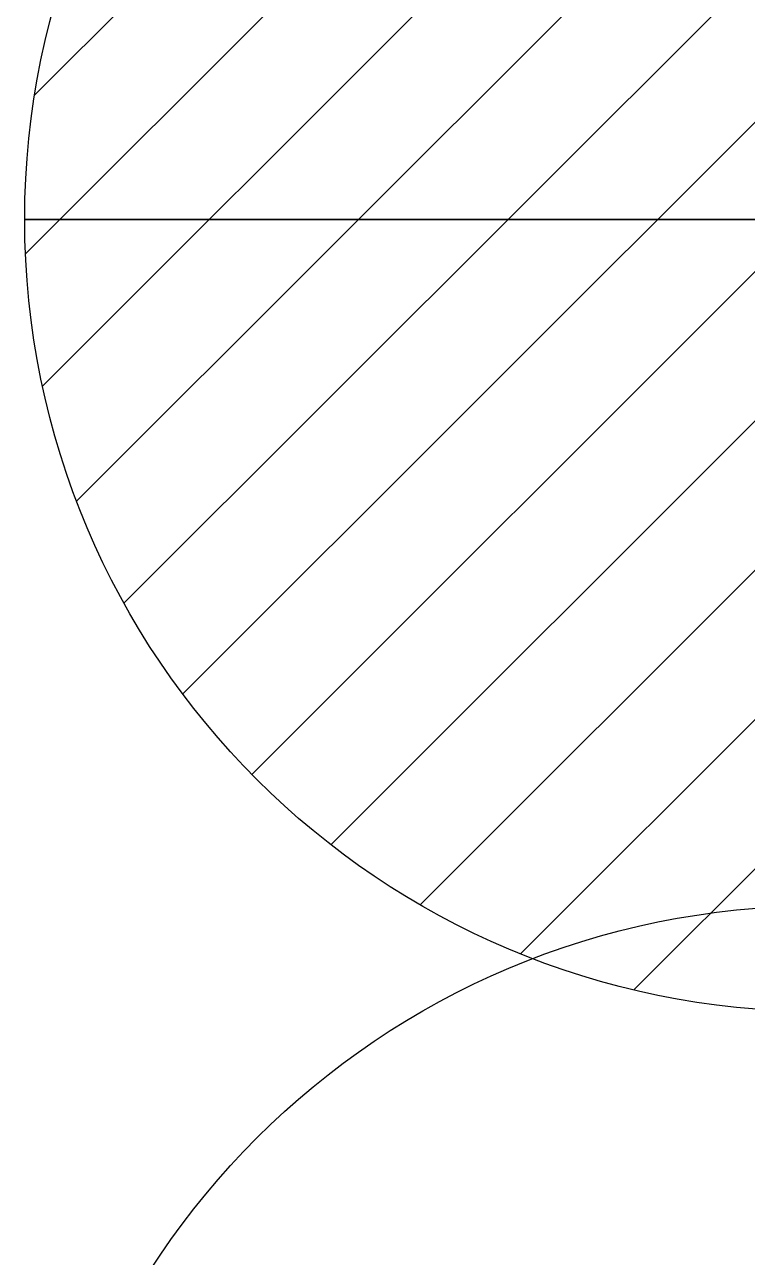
# Model space of a CAD drawing. Header units: millimetres. Extents: x -75 to 3610, y -1375 to 0.
# Drawn here: x -75 to -6.6, y -478.3 to -361.6 of the extents above; entities that cross this region are included whole.
import ezdxf

# ---------------------------------------------------------------- set-up
doc = ezdxf.new("R2010")
doc.units = ezdxf.units.MM
doc.layers.add('IQ_CON_COLDWATER_INT', color=7, linetype='Continuous', lineweight=25)
doc.layers.add('IQ_CON_HOTWATER_INT', color=7, linetype='Continuous', lineweight=25)

# ---------------------------------------------------------------- blocks, each defined once
blk = doc.blocks.new('coldwater')
blk.add_circle((0, 0), 3)
blk = doc.blocks.new('*X5')
at = {"color": 0}
for p, q in [((134.076, 2208.727), (141.893, 2216.545)), ((134.162, 2210.227), (140.393, 2216.459)), ((134.237, 2207.474), (143.147, 2216.384)), ((134.56, 2206.383), (144.238, 2216.061)), ((134.798, 2212.278), (138.342, 2215.822)), ((135.008, 2205.417), (145.203, 2215.612)), ((135.564, 2204.558), (146.062, 2215.057)), ((136.217, 2203.797), (146.823, 2214.403)), ((136.965, 2203.131), (147.489, 2213.655)), ((137.81, 2202.562), (148.059, 2212.811)), ((138.76, 2202.097), (148.523, 2211.861)), ((139.832, 2201.755), (148.865, 2210.788)), ((141.06, 2201.569), (149.052, 2209.561)), ((142.517, 2201.612), (149.009, 2208.104)), ((144.444, 2202.124), (148.496, 2206.177))]:
    blk.add_line(p, q, dxfattribs=at)
blk = doc.blocks.new('hotwater')
blk.add_circle((0, 0), 3)
at = {"extrusion": (0, -1, 0)}
blk.add_circle((0, 0), 3, dxfattribs=at)
at = {"xscale": 0.4000000000000909, "yscale": 0.4000000000000909, "zscale": 0.4000000000000909}
blk.add_blockref('*X5', (-56.6275, -883.6206), dxfattribs=at)
at = {"extrusion": (0, -1, 0), "xscale": 0.4000000000000909, "yscale": 0.4000000000000909, "zscale": 0.4000000000000909}
blk.add_blockref('*X5', (-56.6275, -883.6206), dxfattribs=at)

msp = doc.modelspace()

# ---------------------------------------------------------------- block references
at = {"layer": 'IQ_CON_COLDWATER_INT', "xscale": 25, "yscale": 25, "zscale": 25}
msp.add_blockref('coldwater', (0, -520), dxfattribs=at)
at = {"layer": 'IQ_CON_HOTWATER_INT', "xscale": 25, "yscale": 25, "zscale": 25}
msp.add_blockref('hotwater', (0, -380), dxfattribs=at)

doc.saveas('drawing.dxf')
